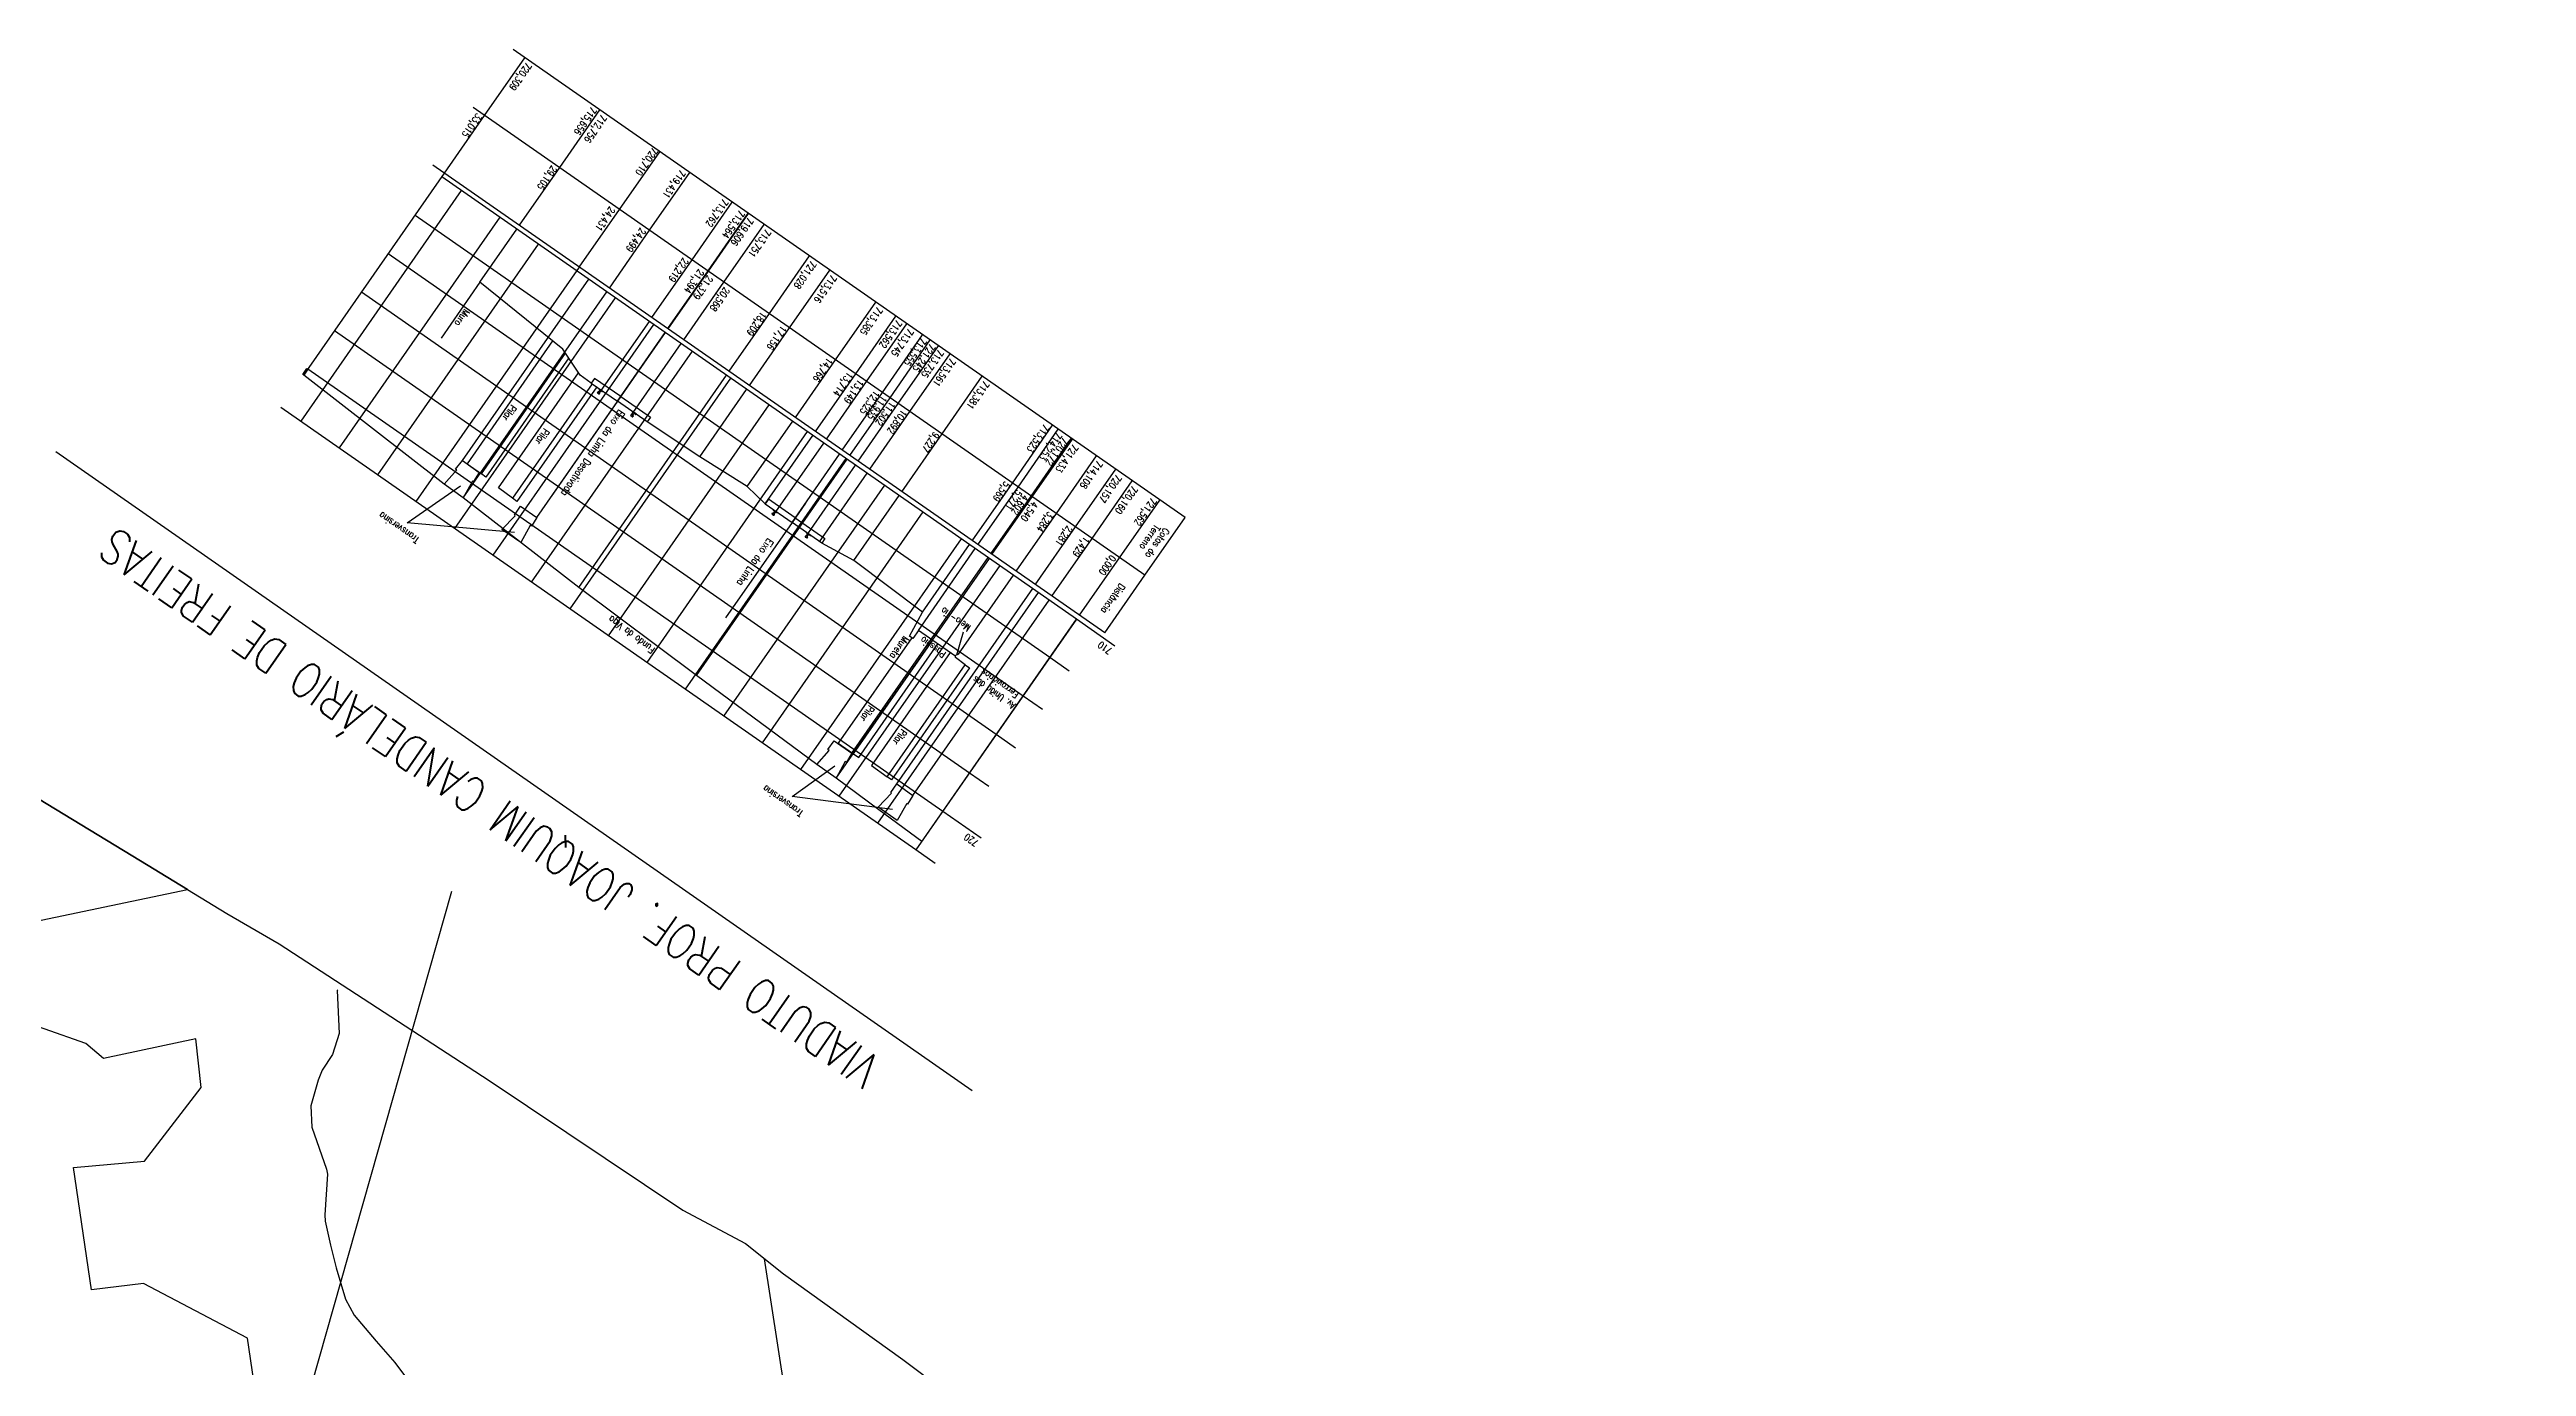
# Model space of a CAD drawing. Header units: metres. Extents: x 298520 to 308411, y 7433745 to 7450750.
# Drawn here: x 306774.9 to 306880.6, y 7435693.1 to 7435749.2 of the extents above; entities that cross this region are included whole.
import ezdxf
from ezdxf.enums import TextEntityAlignment as Align

# ---------------------------------------------------------------- set-up
doc = ezdxf.new("R2010")
doc.units = ezdxf.units.M
doc.header["$LTSCALE"] = 10
for name, pattern in [('CONTINUO', [0]), ('TRACEJADO', [8.7, 8, -0.7]), ('TRACO-PONTO', [9.4, 8, -0.7, 0, -0.7])]:
    doc.linetypes.add(name, pattern=pattern)
for name, color, linetype in [('Area', 45, 'Continuous'), ('Curvas de Nivel 1m', 11, 'Continuous'), ('Edificações', 30, 'Continuous'), ('Perfil', 45, 'Continuous'), ('TEXTO', 45, 'Continuous'), ('TG', 45, 'Continuous'), ('Vias Primárias', 230, 'Continuous')]:
    doc.layers.add(name, color=color, linetype=linetype)
doc.styles.add('ROMANS', font='romans', dxfattribs={"height": 0.2})

msp = doc.modelspace()

# ---------------------------------------------------------------- linework, layer by layer
at = {"layer": 'Area'}
msp.add_polyline3d([(306772.98, 7435718.15, 720.21), (306778.79, 7435714.63, 719.9), (306782.47, 7435712.38, 712.34), (306784.7, 7435711.09, 712.42), (306793.67, 7435705.25, 711.86), (306801.93, 7435699.73, 711.69), (306804.6, 7435698.3, 711.7), (306806.23, 7435697.01, 711.8), (306811.31, 7435693.36, 711.84), (306814.76, 7435690.77, 711.76), (306818.71, 7435688.23, 711.78), (306820.44, 7435687.22, 711.88), (306824.69, 7435684.3, 711.81), (306832.96, 7435679.26, 719.42), (306840.67, 7435674.38, 714.88), (306842.26, 7435673.26, 716.82), (306843.71, 7435672.47, 716.79), (306849.01, 7435669.11, 715.52), (306851.22, 7435667.82, 715.72), (306852.29, 7435666.9, 715.75), (306858.74, 7435662.37, 714.39), (306868.19, 7435657.01, 715.25), (306880.43, 7435649.22, 711.29), (306884.58, 7435646.61, 711.11)], dxfattribs=at)
at = {"layer": 'Curvas de Nivel 1m', "elevation": 712, "flags": 128}
msp.add_lwpolyline([(306787.21, 7435709.13), (306787.18, 7435709.1), (306787.26, 7435707.26), (306786.98, 7435706.36), (306786.54, 7435705.7), (306786.36, 7435705.27), (306786.05, 7435704.17), (306786.09, 7435703.27), (306786.72, 7435701.47), (306786.77, 7435701.26), (306786.65, 7435699.52), (306786.67, 7435699.26), (306786.89, 7435698.23), (306787.13, 7435697.26), (306787.54, 7435695.93), (306787.91, 7435695.24), (306788.84, 7435694.13), (306789.64, 7435693.22), (306790.81, 7435691.66)], dxfattribs=at)
at = {"layer": 'Edificações'}
for points in [[(306740.54, 7435704.97), (306780.79, 7435713.41), (306778.79, 7435714.63), (306772.98, 7435718.15)], [(306756.16, 7435683.69), (306776.69, 7435687.76), (306776.15, 7435690.58), (306783.69, 7435691.95), (306783.35, 7435694.26), (306778.91, 7435696.59), (306776.69, 7435696.33), (306775.93, 7435701.55), (306778.95, 7435701.82), (306781.38, 7435704.95), (306781.15, 7435707.03), (306777.21, 7435706.2), (306776.45, 7435706.84), (306772.89, 7435708.09)]]:
    msp.add_lwpolyline(points, dxfattribs=at)
at = {"layer": 'Perfil', "linetype": 'CONTINUO', "flags": 128}
for points in [[(306798.16, 7435735.2), (306798.02, 7435735.01)], [(306799.28, 7435734.44), (306798.16, 7435735.2)], [(306798.02, 7435735.01), (306799.14, 7435734.24)], [(306798.28, 7435734.61), (306798.3, 7435734.64)], [(306798.28, 7435734.61), (306798.28, 7435734.61), (306798.28, 7435734.61), (306798.28, 7435734.61), (306798.28, 7435734.61), (306798.28, 7435734.61), (306798.28, 7435734.61), (306798.28, 7435734.6), (306798.28, 7435734.6), (306798.28, 7435734.6), (306798.28, 7435734.6), (306798.28, 7435734.6), (306798.28, 7435734.6), (306798.29, 7435734.59), (306798.29, 7435734.59), (306798.29, 7435734.59)], [(306798.29, 7435734.59), (306798.35, 7435734.55)], [(306798.31, 7435734.64), (306798.31, 7435734.64), (306798.31, 7435734.64), (306798.31, 7435734.64), (306798.31, 7435734.64), (306798.31, 7435734.64), (306798.31, 7435734.64), (306798.31, 7435734.64), (306798.31, 7435734.64), (306798.31, 7435734.64), (306798.3, 7435734.64), (306798.3, 7435734.64), (306798.3, 7435734.64), (306798.3, 7435734.64), (306798.3, 7435734.64), (306798.3, 7435734.64)], [(306798.31, 7435734.64), (306798.33, 7435734.63)], [(306798.33, 7435734.77), (306798.34, 7435734.78)], [(306798.33, 7435734.77), (306798.33, 7435734.77), (306798.33, 7435734.77), (306798.33, 7435734.77), (306798.33, 7435734.77), (306798.33, 7435734.76), (306798.33, 7435734.76), (306798.33, 7435734.76), (306798.33, 7435734.76), (306798.33, 7435734.76), (306798.33, 7435734.76), (306798.33, 7435734.76), (306798.33, 7435734.76), (306798.33, 7435734.76), (306798.33, 7435734.76), (306798.33, 7435734.76)], [(306798.33, 7435734.63), (306798.33, 7435734.63), (306798.33, 7435734.63), (306798.33, 7435734.63), (306798.33, 7435734.63), (306798.33, 7435734.63), (306798.34, 7435734.63), (306798.34, 7435734.63), (306798.34, 7435734.63), (306798.34, 7435734.63), (306798.34, 7435734.63), (306798.34, 7435734.63), (306798.34, 7435734.63), (306798.34, 7435734.63), (306798.34, 7435734.63), (306798.34, 7435734.63)], [(306798.34, 7435734.78), (306798.51, 7435734.66)], [(306798.34, 7435734.76), (306798.38, 7435734.73)], [(306798.34, 7435734.63), (306798.38, 7435734.69)], [(306798.35, 7435734.55), (306798.35, 7435734.55), (306798.35, 7435734.55), (306798.35, 7435734.55), (306798.36, 7435734.55), (306798.36, 7435734.55), (306798.36, 7435734.55), (306798.36, 7435734.55), (306798.36, 7435734.55), (306798.36, 7435734.55), (306798.37, 7435734.55), (306798.37, 7435734.55), (306798.37, 7435734.55), (306798.37, 7435734.55), (306798.37, 7435734.55), (306798.37, 7435734.55)], [(306798.37, 7435734.61), (306798.41, 7435734.67)], [(306798.37, 7435734.61), (306798.37, 7435734.61), (306798.37, 7435734.61), (306798.37, 7435734.61), (306798.37, 7435734.61), (306798.37, 7435734.61), (306798.37, 7435734.61), (306798.37, 7435734.61), (306798.37, 7435734.61), (306798.37, 7435734.6), (306798.37, 7435734.6), (306798.37, 7435734.6), (306798.37, 7435734.6), (306798.37, 7435734.6), (306798.37, 7435734.6), (306798.37, 7435734.6)], [(306798.37, 7435734.6), (306798.39, 7435734.59)], [(306798.37, 7435734.55), (306798.39, 7435734.58)], [(306798.38, 7435734.69), (306798.39, 7435734.69), (306798.39, 7435734.7), (306798.39, 7435734.7), (306798.39, 7435734.7), (306798.39, 7435734.7), (306798.39, 7435734.71), (306798.39, 7435734.71), (306798.39, 7435734.71), (306798.39, 7435734.71), (306798.39, 7435734.72), (306798.39, 7435734.72), (306798.38, 7435734.72), (306798.38, 7435734.72), (306798.38, 7435734.72), (306798.38, 7435734.73)], [(306798.39, 7435734.58), (306798.39, 7435734.58), (306798.39, 7435734.58), (306798.39, 7435734.58), (306798.39, 7435734.58), (306798.39, 7435734.58), (306798.39, 7435734.58), (306798.39, 7435734.58), (306798.39, 7435734.58), (306798.39, 7435734.58), (306798.39, 7435734.58), (306798.39, 7435734.58), (306798.39, 7435734.59), (306798.39, 7435734.59), (306798.39, 7435734.59), (306798.39, 7435734.59)], [(306798.45, 7435734.68), (306798.44, 7435734.68), (306798.44, 7435734.68), (306798.44, 7435734.68), (306798.44, 7435734.68), (306798.44, 7435734.68), (306798.43, 7435734.68), (306798.43, 7435734.68), (306798.43, 7435734.68), (306798.43, 7435734.68), (306798.42, 7435734.68), (306798.42, 7435734.68), (306798.42, 7435734.68), (306798.42, 7435734.68), (306798.41, 7435734.68), (306798.41, 7435734.68)], [(306798.45, 7435734.68), (306798.49, 7435734.65)], [(306798.49, 7435734.65), (306798.49, 7435734.65), (306798.49, 7435734.65), (306798.49, 7435734.65), (306798.49, 7435734.65), (306798.49, 7435734.65), (306798.49, 7435734.65), (306798.49, 7435734.65), (306798.5, 7435734.65), (306798.5, 7435734.65), (306798.5, 7435734.65), (306798.5, 7435734.65), (306798.5, 7435734.65), (306798.5, 7435734.65), (306798.5, 7435734.65), (306798.5, 7435734.65)], [(306798.5, 7435734.65), (306798.51, 7435734.66)], [(306800.41, 7435733.36), (306799.14, 7435734.24)], [(306799.28, 7435734.44), (306800.55, 7435733.56)], [(306799.71, 7435733.64), (306799.71, 7435733.64), (306799.71, 7435733.63), (306799.71, 7435733.63), (306799.7, 7435733.63), (306799.7, 7435733.63), (306799.7, 7435733.63), (306799.7, 7435733.63), (306799.7, 7435733.62), (306799.71, 7435733.62), (306799.71, 7435733.62), (306799.71, 7435733.62), (306799.71, 7435733.62), (306799.71, 7435733.62), (306799.71, 7435733.61), (306799.71, 7435733.61)], [(306799.71, 7435733.64), (306799.72, 7435733.66)], [(306799.77, 7435733.57), (306799.71, 7435733.61)], [(306799.73, 7435733.66), (306799.73, 7435733.66), (306799.73, 7435733.66), (306799.73, 7435733.66), (306799.73, 7435733.67), (306799.73, 7435733.67), (306799.73, 7435733.67), (306799.73, 7435733.67), (306799.73, 7435733.67), (306799.73, 7435733.66), (306799.73, 7435733.66), (306799.73, 7435733.66), (306799.73, 7435733.66), (306799.73, 7435733.66), (306799.73, 7435733.66), (306799.73, 7435733.66)], [(306799.76, 7435733.65), (306799.73, 7435733.66)], [(306799.76, 7435733.79), (306799.77, 7435733.8)], [(306799.76, 7435733.79), (306799.76, 7435733.79), (306799.76, 7435733.79), (306799.76, 7435733.79), (306799.76, 7435733.79), (306799.76, 7435733.79), (306799.76, 7435733.79), (306799.76, 7435733.79), (306799.76, 7435733.78), (306799.76, 7435733.78), (306799.76, 7435733.78), (306799.76, 7435733.78), (306799.76, 7435733.78), (306799.76, 7435733.78), (306799.76, 7435733.78), (306799.76, 7435733.78)], [(306799.8, 7435733.75), (306799.76, 7435733.78)], [(306799.76, 7435733.65), (306799.81, 7435733.72)], [(306799.76, 7435733.65), (306799.76, 7435733.65), (306799.76, 7435733.65), (306799.76, 7435733.65), (306799.76, 7435733.65), (306799.76, 7435733.65), (306799.76, 7435733.65), (306799.76, 7435733.65), (306799.76, 7435733.65), (306799.76, 7435733.65), (306799.76, 7435733.65), (306799.76, 7435733.65), (306799.76, 7435733.65), (306799.76, 7435733.65), (306799.76, 7435733.65), (306799.76, 7435733.65)], [(306799.93, 7435733.69), (306799.77, 7435733.8)], [(306799.77, 7435733.57), (306799.77, 7435733.57), (306799.78, 7435733.57), (306799.78, 7435733.57), (306799.78, 7435733.57), (306799.78, 7435733.57), (306799.78, 7435733.57), (306799.78, 7435733.57), (306799.79, 7435733.57), (306799.79, 7435733.57), (306799.79, 7435733.57), (306799.79, 7435733.57), (306799.79, 7435733.57), (306799.79, 7435733.57), (306799.8, 7435733.57), (306799.8, 7435733.57)], [(306799.79, 7435733.63), (306799.83, 7435733.7)], [(306799.79, 7435733.63), (306799.79, 7435733.63), (306799.79, 7435733.63), (306799.79, 7435733.63), (306799.79, 7435733.63), (306799.79, 7435733.63), (306799.79, 7435733.63), (306799.79, 7435733.63), (306799.79, 7435733.63), (306799.79, 7435733.63), (306799.79, 7435733.63), (306799.79, 7435733.63), (306799.79, 7435733.63), (306799.79, 7435733.63), (306799.79, 7435733.62), (306799.79, 7435733.62)], [(306799.81, 7435733.61), (306799.79, 7435733.62)], [(306799.81, 7435733.72), (306799.81, 7435733.72), (306799.81, 7435733.72), (306799.81, 7435733.72), (306799.81, 7435733.72), (306799.81, 7435733.73), (306799.81, 7435733.73), (306799.81, 7435733.73), (306799.81, 7435733.73), (306799.81, 7435733.74), (306799.81, 7435733.74), (306799.81, 7435733.74), (306799.81, 7435733.74), (306799.81, 7435733.75), (306799.81, 7435733.75), (306799.8, 7435733.75)], [(306799.8, 7435733.58), (306799.81, 7435733.6)], [(306799.81, 7435733.6), (306799.81, 7435733.6), (306799.82, 7435733.6), (306799.82, 7435733.6), (306799.82, 7435733.6), (306799.82, 7435733.6), (306799.82, 7435733.6), (306799.82, 7435733.6), (306799.82, 7435733.61), (306799.82, 7435733.61), (306799.82, 7435733.61), (306799.81, 7435733.61), (306799.81, 7435733.61), (306799.81, 7435733.61), (306799.81, 7435733.61), (306799.81, 7435733.61)], [(306799.87, 7435733.7), (306799.87, 7435733.7), (306799.87, 7435733.71), (306799.86, 7435733.71), (306799.86, 7435733.71), (306799.86, 7435733.71), (306799.86, 7435733.71), (306799.85, 7435733.71), (306799.85, 7435733.71), (306799.85, 7435733.71), (306799.85, 7435733.71), (306799.84, 7435733.7), (306799.84, 7435733.7), (306799.84, 7435733.7), (306799.84, 7435733.7), (306799.84, 7435733.7)], [(306799.91, 7435733.67), (306799.87, 7435733.7)], [(306799.91, 7435733.67), (306799.91, 7435733.67), (306799.91, 7435733.67), (306799.92, 7435733.67), (306799.92, 7435733.67), (306799.92, 7435733.67), (306799.92, 7435733.67), (306799.92, 7435733.67), (306799.92, 7435733.67), (306799.92, 7435733.67), (306799.92, 7435733.67), (306799.92, 7435733.67), (306799.92, 7435733.67), (306799.92, 7435733.67), (306799.92, 7435733.67), (306799.92, 7435733.67)], [(306799.92, 7435733.67), (306799.93, 7435733.69)], [(306800.55, 7435733.56), (306800.41, 7435733.36)], [(306805.58, 7435730.05), (306805.44, 7435729.85)], [(306805.44, 7435729.85), (306806.59, 7435729.06)], [(306806.72, 7435729.26), (306805.58, 7435730.05)], [(306805.74, 7435729.45), (306805.74, 7435729.44), (306805.74, 7435729.44), (306805.73, 7435729.44), (306805.73, 7435729.44), (306805.73, 7435729.44), (306805.73, 7435729.44), (306805.73, 7435729.43), (306805.73, 7435729.43), (306805.73, 7435729.43), (306805.74, 7435729.43), (306805.74, 7435729.43), (306805.74, 7435729.43), (306805.74, 7435729.42), (306805.74, 7435729.42), (306805.74, 7435729.42)], [(306805.74, 7435729.45), (306805.75, 7435729.47)], [(306805.74, 7435729.42), (306805.8, 7435729.38)], [(306805.76, 7435729.47), (306805.76, 7435729.47), (306805.76, 7435729.47), (306805.76, 7435729.47), (306805.76, 7435729.47), (306805.76, 7435729.47), (306805.76, 7435729.47), (306805.76, 7435729.47), (306805.76, 7435729.47), (306805.76, 7435729.47), (306805.76, 7435729.47), (306805.76, 7435729.47), (306805.76, 7435729.47), (306805.76, 7435729.47), (306805.75, 7435729.47), (306805.75, 7435729.47)], [(306805.76, 7435729.47), (306805.78, 7435729.46)], [(306805.79, 7435729.6), (306805.79, 7435729.6), (306805.79, 7435729.6), (306805.78, 7435729.6), (306805.78, 7435729.6), (306805.78, 7435729.59), (306805.78, 7435729.59), (306805.78, 7435729.59), (306805.78, 7435729.59), (306805.78, 7435729.59), (306805.79, 7435729.59), (306805.79, 7435729.59), (306805.79, 7435729.59), (306805.79, 7435729.59), (306805.79, 7435729.59), (306805.79, 7435729.59)], [(306805.78, 7435729.46), (306805.78, 7435729.46), (306805.79, 7435729.46), (306805.79, 7435729.46), (306805.79, 7435729.46), (306805.79, 7435729.46), (306805.79, 7435729.46), (306805.79, 7435729.46), (306805.79, 7435729.46), (306805.79, 7435729.46), (306805.79, 7435729.46), (306805.79, 7435729.46), (306805.79, 7435729.46), (306805.79, 7435729.46), (306805.79, 7435729.46), (306805.79, 7435729.46)], [(306805.79, 7435729.6), (306805.79, 7435729.61)], [(306805.79, 7435729.61), (306805.96, 7435729.49)], [(306805.79, 7435729.59), (306805.83, 7435729.56)], [(306805.79, 7435729.46), (306805.84, 7435729.52)], [(306805.8, 7435729.38), (306805.8, 7435729.38), (306805.81, 7435729.38), (306805.81, 7435729.38), (306805.81, 7435729.38), (306805.81, 7435729.38), (306805.81, 7435729.38), (306805.81, 7435729.38), (306805.82, 7435729.38), (306805.82, 7435729.38), (306805.82, 7435729.38), (306805.82, 7435729.38), (306805.82, 7435729.38), (306805.82, 7435729.38), (306805.82, 7435729.38), (306805.83, 7435729.38)], [(306805.82, 7435729.44), (306805.86, 7435729.5)], [(306805.82, 7435729.44), (306805.82, 7435729.44), (306805.82, 7435729.44), (306805.82, 7435729.44), (306805.82, 7435729.44), (306805.82, 7435729.44), (306805.82, 7435729.44), (306805.82, 7435729.44), (306805.82, 7435729.44), (306805.82, 7435729.44), (306805.82, 7435729.43), (306805.82, 7435729.43), (306805.82, 7435729.43), (306805.82, 7435729.43), (306805.82, 7435729.43), (306805.82, 7435729.43)], [(306805.82, 7435729.43), (306805.84, 7435729.42)], [(306805.84, 7435729.52), (306805.84, 7435729.53), (306805.84, 7435729.53), (306805.84, 7435729.53), (306805.84, 7435729.53), (306805.84, 7435729.53), (306805.84, 7435729.54), (306805.84, 7435729.54), (306805.84, 7435729.54), (306805.84, 7435729.54), (306805.84, 7435729.55), (306805.84, 7435729.55), (306805.84, 7435729.55), (306805.84, 7435729.55), (306805.83, 7435729.56), (306805.83, 7435729.56)], [(306805.83, 7435729.38), (306805.84, 7435729.41)], [(306805.84, 7435729.41), (306805.84, 7435729.41), (306805.84, 7435729.41), (306805.84, 7435729.41), (306805.84, 7435729.41), (306805.84, 7435729.41), (306805.84, 7435729.41), (306805.84, 7435729.41), (306805.84, 7435729.41), (306805.84, 7435729.41), (306805.84, 7435729.41), (306805.84, 7435729.42), (306805.84, 7435729.42), (306805.84, 7435729.42), (306805.84, 7435729.42), (306805.84, 7435729.42)], [(306805.9, 7435729.51), (306805.9, 7435729.51), (306805.89, 7435729.51), (306805.89, 7435729.51), (306805.89, 7435729.51), (306805.89, 7435729.52), (306805.89, 7435729.52), (306805.88, 7435729.52), (306805.88, 7435729.51), (306805.88, 7435729.51), (306805.88, 7435729.51), (306805.87, 7435729.51), (306805.87, 7435729.51), (306805.87, 7435729.51), (306805.87, 7435729.51), (306805.87, 7435729.51)], [(306805.9, 7435729.51), (306805.94, 7435729.48)], [(306805.94, 7435729.48), (306805.94, 7435729.48), (306805.94, 7435729.48), (306805.94, 7435729.48), (306805.95, 7435729.48), (306805.95, 7435729.48), (306805.95, 7435729.48), (306805.95, 7435729.48), (306805.95, 7435729.48), (306805.95, 7435729.48), (306805.95, 7435729.48), (306805.95, 7435729.48), (306805.95, 7435729.48), (306805.95, 7435729.48), (306805.95, 7435729.48), (306805.95, 7435729.48)], [(306805.95, 7435729.48), (306805.96, 7435729.49)], [(306807.86, 7435728.18), (306806.59, 7435729.06)], [(306806.72, 7435729.26), (306807.99, 7435728.38)], [(306807.15, 7435728.46), (306807.17, 7435728.49)], [(306807.15, 7435728.46), (306807.15, 7435728.46), (306807.15, 7435728.46), (306807.15, 7435728.46), (306807.15, 7435728.46), (306807.15, 7435728.45), (306807.15, 7435728.45), (306807.15, 7435728.45), (306807.15, 7435728.45), (306807.15, 7435728.45), (306807.15, 7435728.45), (306807.15, 7435728.44), (306807.15, 7435728.44), (306807.15, 7435728.44), (306807.15, 7435728.44), (306807.16, 7435728.44)], [(306807.22, 7435728.4), (306807.16, 7435728.44)], [(306807.18, 7435728.49), (306807.18, 7435728.49), (306807.18, 7435728.49), (306807.18, 7435728.49), (306807.18, 7435728.49), (306807.18, 7435728.49), (306807.17, 7435728.49), (306807.17, 7435728.49), (306807.17, 7435728.49), (306807.17, 7435728.49), (306807.17, 7435728.49), (306807.17, 7435728.49), (306807.17, 7435728.49), (306807.17, 7435728.49), (306807.17, 7435728.49), (306807.17, 7435728.49)], [(306807.2, 7435728.48), (306807.18, 7435728.49)], [(306807.2, 7435728.62), (306807.21, 7435728.63)], [(306807.2, 7435728.62), (306807.2, 7435728.62), (306807.2, 7435728.61), (306807.2, 7435728.61), (306807.2, 7435728.61), (306807.2, 7435728.61), (306807.2, 7435728.61), (306807.2, 7435728.61), (306807.2, 7435728.61), (306807.2, 7435728.61), (306807.2, 7435728.61), (306807.2, 7435728.61), (306807.2, 7435728.61), (306807.2, 7435728.61), (306807.2, 7435728.61), (306807.2, 7435728.61)], [(306807.25, 7435728.58), (306807.2, 7435728.61)], [(306807.2, 7435728.48), (306807.2, 7435728.47), (306807.2, 7435728.47), (306807.2, 7435728.47), (306807.2, 7435728.47), (306807.2, 7435728.47), (306807.2, 7435728.47), (306807.2, 7435728.47), (306807.2, 7435728.47), (306807.2, 7435728.47), (306807.21, 7435728.47), (306807.21, 7435728.47), (306807.21, 7435728.48), (306807.21, 7435728.48), (306807.21, 7435728.48), (306807.21, 7435728.48)], [(306807.38, 7435728.51), (306807.21, 7435728.63)], [(306807.21, 7435728.48), (306807.25, 7435728.54)], [(306807.22, 7435728.4), (306807.22, 7435728.4), (306807.22, 7435728.39), (306807.22, 7435728.39), (306807.22, 7435728.39), (306807.23, 7435728.39), (306807.23, 7435728.39), (306807.23, 7435728.39), (306807.23, 7435728.39), (306807.23, 7435728.39), (306807.23, 7435728.39), (306807.24, 7435728.4), (306807.24, 7435728.4), (306807.24, 7435728.4), (306807.24, 7435728.4), (306807.24, 7435728.4)], [(306807.24, 7435728.46), (306807.23, 7435728.46), (306807.23, 7435728.46), (306807.23, 7435728.46), (306807.23, 7435728.46), (306807.23, 7435728.46), (306807.23, 7435728.45), (306807.23, 7435728.45), (306807.23, 7435728.45), (306807.23, 7435728.45), (306807.23, 7435728.45), (306807.23, 7435728.45), (306807.24, 7435728.45), (306807.24, 7435728.45), (306807.24, 7435728.45), (306807.24, 7435728.45)], [(306807.24, 7435728.46), (306807.28, 7435728.52)], [(306807.26, 7435728.44), (306807.24, 7435728.45)], [(306807.24, 7435728.4), (306807.26, 7435728.43)], [(306807.25, 7435728.54), (306807.25, 7435728.54), (306807.25, 7435728.55), (306807.26, 7435728.55), (306807.26, 7435728.55), (306807.26, 7435728.55), (306807.26, 7435728.56), (306807.26, 7435728.56), (306807.26, 7435728.56), (306807.26, 7435728.56), (306807.26, 7435728.56), (306807.25, 7435728.57), (306807.25, 7435728.57), (306807.25, 7435728.57), (306807.25, 7435728.57), (306807.25, 7435728.57)], [(306807.26, 7435728.43), (306807.26, 7435728.43), (306807.26, 7435728.43), (306807.26, 7435728.43), (306807.26, 7435728.43), (306807.26, 7435728.43), (306807.26, 7435728.43), (306807.26, 7435728.43), (306807.26, 7435728.43), (306807.26, 7435728.43), (306807.26, 7435728.43), (306807.26, 7435728.43), (306807.26, 7435728.43), (306807.26, 7435728.43), (306807.26, 7435728.43), (306807.26, 7435728.43)], [(306807.31, 7435728.53), (306807.31, 7435728.53), (306807.31, 7435728.53), (306807.31, 7435728.53), (306807.31, 7435728.53), (306807.3, 7435728.53), (306807.3, 7435728.53), (306807.3, 7435728.53), (306807.3, 7435728.53), (306807.29, 7435728.53), (306807.29, 7435728.53), (306807.29, 7435728.53), (306807.29, 7435728.53), (306807.28, 7435728.53), (306807.28, 7435728.53), (306807.28, 7435728.52)], [(306807.36, 7435728.5), (306807.31, 7435728.53)], [(306807.36, 7435728.5), (306807.36, 7435728.5), (306807.36, 7435728.5), (306807.36, 7435728.5), (306807.36, 7435728.5), (306807.36, 7435728.5), (306807.36, 7435728.5), (306807.36, 7435728.5), (306807.36, 7435728.5), (306807.36, 7435728.5), (306807.36, 7435728.5), (306807.37, 7435728.5), (306807.37, 7435728.5), (306807.37, 7435728.5), (306807.37, 7435728.5), (306807.37, 7435728.5)], [(306807.37, 7435728.5), (306807.38, 7435728.51)], [(306807.99, 7435728.38), (306807.86, 7435728.18)]]:
    msp.add_lwpolyline(points, dxfattribs=at)
at = {"layer": 'TEXTO', "linetype": 'CONTINUO'}
msp.add_polyline3d([(306792.06, 7435713.32, 0), (306738.21, 7435523.72, 0)], dxfattribs=at)
at = {"layer": 'TG', "linetype": 'CONTINUO', "flags": 128}
for points in [[(306793.47, 7435746.43), (306795.19, 7435748.89)], [(306823.36, 7435729.27), (306794.69, 7435749.24)], [(306821.64, 7435726.81), (306792.98, 7435746.77)], [(306791.76, 7435743.97), (306793.47, 7435746.43)], [(306796.68, 7435744.2), (306798.39, 7435746.66)], [(306799.23, 7435742.42), (306800.94, 7435744.88)], [(306785.75, 7435735.35), (306791.76, 7435743.97)], [(306819.93, 7435724.35), (306791.26, 7435744.31)], [(306818.73, 7435724.94), (306791.64, 7435743.81)], [(306794.96, 7435741.74), (306796.68, 7435744.2)], [(306800.51, 7435741.53), (306802.23, 7435743.99)], [(306792.47, 7435743.23), (306785.62, 7435733.38)], [(306802.33, 7435740.26), (306804.04, 7435742.72)], [(306794.12, 7435742.08), (306787.26, 7435732.24)], [(306817.59, 7435723.3), (306790.5, 7435742.16)], [(306793.27, 7435739.31), (306794.85, 7435741.57)], [(306797.51, 7435739.96), (306799.23, 7435742.42)], [(306798.8, 7435739.06), (306800.51, 7435741.53)], [(306803.01, 7435739.79), (306804.72, 7435742.25)], [(306803.02, 7435739.78), (306804.73, 7435742.24)], [(306803.68, 7435739.32), (306805.4, 7435741.78)], [(306795.76, 7435740.94), (306788.9, 7435731.09)], [(306816.45, 7435721.65), (306789.36, 7435740.52)], [(306805.62, 7435737.97), (306807.33, 7435740.43)], [(306797.51, 7435739.96), (306790.54, 7435729.95)], [(306792.52, 7435731.7), (306797.91, 7435739.44)], [(306800.61, 7435737.8), (306802.33, 7435740.26)], [(306801.29, 7435737.33), (306803.01, 7435739.79)], [(306801.3, 7435737.32), (306803.02, 7435739.78)], [(306806.48, 7435737.37), (306808.2, 7435739.83)], [(306815.3, 7435720.01), (306788.21, 7435738.88)], [(306793.27, 7435739.31), (306791.62, 7435736.93)], [(306799.04, 7435738.65), (306792.18, 7435728.81)], [(306792.56, 7435730.11), (306798.69, 7435738.9)], [(306798.02, 7435735.01), (306797.55, 7435735.34), (306796.81, 7435736.46), (306793.27, 7435739.31)], [(306801.97, 7435736.86), (306803.68, 7435739.32)], [(306808.44, 7435736), (306810.16, 7435738.46)], [(306814.16, 7435718.37), (306787.07, 7435737.24)], [(306800.68, 7435737.51), (306793.82, 7435727.66)], [(306798.35, 7435734.55), (306800.5, 7435737.64)], [(306803.91, 7435735.51), (306805.62, 7435737.97)], [(306804.77, 7435734.91), (306806.48, 7435737.37)], [(306809.31, 7435735.4), (306811.02, 7435737.86)], [(306809.77, 7435735.08), (306811.49, 7435737.54)], [(306796.37, 7435736.81), (306792.72, 7435731.57), (306793.33, 7435731.14), (306796.92, 7435736.29)], [(306802.32, 7435736.37), (306795.46, 7435726.52)], [(306795.7, 7435729.27), (306801.19, 7435737.16)], [(306799.14, 7435734.24), (306801.18, 7435737.16)], [(306799.71, 7435733.61), (306801.86, 7435736.69)], [(306810.45, 7435734.61), (306812.16, 7435737.07)], [(306810.77, 7435734.38), (306812.48, 7435736.85)], [(306811.12, 7435734.14), (306812.84, 7435736.6)], [(306811.62, 7435733.79), (306813.34, 7435736.25)], [(306813.02, 7435716.73), (306785.93, 7435735.6)], [(306797.06, 7435736.08), (306793.52, 7435731), (306793.33, 7435731.14)], [(306798.06, 7435734.98), (306794.66, 7435730.1), (306794.06, 7435730.54), (306797.48, 7435735.44)], [(306803.96, 7435735.22), (306797.1, 7435725.38)], [(306797.49, 7435726.29), (306803.79, 7435735.34)], [(306806.73, 7435733.54), (306808.44, 7435736)], [(306807.59, 7435732.94), (306809.31, 7435735.4)], [(306812.99, 7435732.84), (306814.7, 7435735.3)], [(306798.26, 7435734.85), (306794.85, 7435729.96), (306794.66, 7435730.1)], [(306805.6, 7435734.08), (306798.74, 7435724.23)], [(306802.65, 7435731.86), (306804.65, 7435734.74)], [(306808.06, 7435732.62), (306809.77, 7435735.08)], [(306808.73, 7435732.14), (306810.45, 7435734.61)], [(306809.05, 7435731.92), (306810.77, 7435734.38)], [(306809.41, 7435731.67), (306811.12, 7435734.14)], [(306811.87, 7435715.09), (306784.78, 7435733.96)], [(306805.44, 7435729.85), (306804.68, 7435730.6), (306802.65, 7435731.86), (306800.41, 7435733.36)], [(306804.68, 7435730.6), (306806.62, 7435733.38)], [(306809.91, 7435731.33), (306811.62, 7435733.79)], [(306815.99, 7435730.74), (306817.71, 7435733.21)], [(306816.24, 7435730.57), (306817.95, 7435733.04)], [(306814.28, 7435704.82), (306775.17, 7435732.07)], [(306807.24, 7435732.94), (306800.39, 7435723.09)], [(306805.44, 7435729.85), (306807.48, 7435732.77)], [(306805.8, 7435729.38), (306807.94, 7435732.45)], [(306806.59, 7435729.06), (306808.62, 7435731.98)], [(306811.28, 7435730.37), (306812.99, 7435732.84)], [(306816.79, 7435730.19), (306818.5, 7435732.65)], [(306816.84, 7435730.16), (306818.55, 7435732.62)], [(306808.89, 7435731.79), (306802.03, 7435721.95)], [(306802.51, 7435722.53), (306808.94, 7435731.76)], [(306807.16, 7435728.44), (306809.29, 7435731.51)], [(306807.76, 7435728.24), (306809.79, 7435731.16)], [(306817.87, 7435729.44), (306819.58, 7435731.9)], [(306818.69, 7435728.87), (306820.4, 7435731.33)], [(306794.75, 7435728.63), (306790.16, 7435729.05), (306792.44, 7435730.62)], [(306810.53, 7435730.65), (306803.67, 7435720.8)], [(306809.23, 7435727.44), (306811.16, 7435730.21)], [(306814.28, 7435728.28), (306815.99, 7435730.74)], [(306814.52, 7435728.11), (306816.24, 7435730.57)], [(306815.07, 7435727.73), (306816.79, 7435730.19)], [(306815.12, 7435727.7), (306816.84, 7435730.16)], [(306819.39, 7435728.38), (306821.1, 7435730.84)], [(306820.56, 7435727.56), (306822.28, 7435730.02)], [(306812.17, 7435729.51), (306805.31, 7435719.66)], [(306816.15, 7435726.98), (306817.87, 7435729.44)], [(306816.97, 7435726.4), (306818.69, 7435728.87)], [(306821.64, 7435726.81), (306823.36, 7435729.27)], [(306813.81, 7435728.37), (306806.95, 7435718.52)], [(306812.15, 7435725.23), (306809.23, 7435727.44), (306807.86, 7435728.18)], [(306811.98, 7435724.46), (306814.41, 7435727.95)], [(306812.15, 7435725.23), (306814.16, 7435728.12)], [(306817.67, 7435725.92), (306819.39, 7435728.38)], [(306808.47, 7435718.15), (306815.01, 7435727.53)], [(306815.45, 7435727.22), (306808.59, 7435717.38)], [(306809.14, 7435719.22), (306814.96, 7435727.57)], [(306813.69, 7435723.44), (306816.04, 7435726.81)], [(306818.85, 7435725.1), (306820.56, 7435727.56)], [(306819.93, 7435724.35), (306821.64, 7435726.81)], [(306817.09, 7435726.08), (306810.23, 7435716.23)], [(306811.06, 7435717.91), (306816.86, 7435726.24)], [(306811.75, 7435717.42), (306817.56, 7435725.75)], [(306811.98, 7435724.46), (306811.74, 7435724.11), (306811.6, 7435724.21), (306812.15, 7435725.23)], [(306818.73, 7435724.94), (306811.87, 7435715.09)], [(306818.73, 7435724.94), (306811.87, 7435715.09)], [(306812.11, 7435715.43), (306818.73, 7435724.94)], [(306820.37, 7435723.79), (306818.73, 7435724.94)], [(306811.7, 7435724.14), (306808.56, 7435719.64), (306809.21, 7435719.19), (306812.59, 7435724.04)], [(306809.21, 7435719.19), (306809.44, 7435719.03), (306812.81, 7435723.88)], [(306813.34, 7435723.51), (306809.98, 7435718.69), (306810.65, 7435718.21), (306813.98, 7435722.99), (306813.56, 7435723.3), (306813.57, 7435723.39)], [(306813.69, 7435723.44), (306813.54, 7435723.37), (306811.98, 7435724.46)], [(306813.62, 7435723.41), (306813.91, 7435724.4)], [(306813.98, 7435722.99), (306814.16, 7435722.86), (306810.83, 7435718.08), (306810.65, 7435718.21)], [(306818.41, 7435722.72), (306817.59, 7435723.3)], [(306817.27, 7435721.08), (306816.45, 7435721.65)], [(306816.12, 7435719.44), (306815.3, 7435720.01)], [(306810.88, 7435716.82), (306806.59, 7435717.37), (306808.42, 7435718.68)], [(306814.98, 7435717.8), (306814.16, 7435718.37)], [(306814.66, 7435715.59), (306813.02, 7435716.73)], [(306812.69, 7435714.52), (306811.87, 7435715.09)]]:
    msp.add_lwpolyline(points, dxfattribs=at)
for points in [[(306785.93, 7435735.6), (306785.75, 7435735.35), (306785.71, 7435735.37), (306785.89, 7435735.63)], [(306792.56, 7435730.11), (306791.75, 7435730.7), (306792.28, 7435731.3), (306792.23, 7435731.34), (306792.52, 7435731.7), (306793.24, 7435731.2), (306793, 7435730.81), (306792.95, 7435730.83)], [(306795.02, 7435728.21), (306794.2, 7435728.76), (306794.77, 7435729.35), (306794.74, 7435729.38), (306795, 7435729.75), (306795.7, 7435729.27), (306795.47, 7435728.9), (306795.42, 7435728.93)], [(306808.47, 7435718.15), (306807.64, 7435718.74), (306808.17, 7435719.34), (306808.12, 7435719.38), (306808.39, 7435719.75), (306809.14, 7435719.22), (306808.91, 7435718.84), (306808.86, 7435718.87)], [(306811.08, 7435716.35), (306810.26, 7435716.92), (306810.83, 7435717.51), (306810.8, 7435717.54), (306811.06, 7435717.91), (306811.75, 7435717.42), (306811.52, 7435717.04), (306811.48, 7435717.07)]]:
    msp.add_lwpolyline(points, close=True, dxfattribs=at)
at = {"layer": 'TG', "linetype": 'TRACEJADO', "flags": 128}
for points in [[(306791.75, 7435730.7), (306785.75, 7435735.35)], [(306807.64, 7435718.74), (306802.51, 7435722.53), (306797.49, 7435726.29), (306792.56, 7435730.11)], [(306812.12, 7435715.45), (306810.29, 7435716.8), (306808.47, 7435718.15)]]:
    msp.add_lwpolyline(points, dxfattribs=at)
at = {"layer": 'TG', "linetype": 'TRACO-PONTO', "ltscale": 0.35, "flags": 128}
for points in [[(306799.71, 7435735.06), (306799.14, 7435734.24), (306796.31, 7435730.17)], [(306807.16, 7435729.88), (306806.59, 7435729.06), (306803.75, 7435724.99)]]:
    msp.add_lwpolyline(points, dxfattribs=at)
at = {"layer": 'Vias Primárias', "elevation": 719.28}
msp.add_lwpolyline([(306736.71, 7435742.26), (306700.89, 7435727.25), (306688.35, 7435721.69, 0.246982), (306685.31, 7435717.84, 0.087075), (306685.27, 7435714.68), (306688.46, 7435698.16), (306691.73, 7435681.34), (306694.3, 7435667.39), (306698.12, 7435647.6), (306701.17, 7435632.2, 0.006763), (306701.83, 7435629.08, 0.349452), (306704.25, 7435627.14), (306733.58, 7435632.42), (306752.86, 7435636.24), (306780.43, 7435641.6), (306798.76, 7435645.12), (306809.38, 7435647.29, 0.143929), (306811.5, 7435648.41, 0.239218), (306812.17, 7435650.38), (306810.42, 7435662.39), (306808.68, 7435675.53), (306807.15, 7435686.41), (306805.42, 7435697.65)], format="xyb", dxfattribs=at)

# ---------------------------------------------------------------- texts
at = {"layer": 'TG', "style": 'ROMANS'}
for s, height, rotation, width, p in [('720,309', 0.3, 235.1414, 0.8, (306795.26, 7435748.72, 706.9)), ('715,656', 0.3, 235.1414, 0.8, (306798.03, 7435746.82)), ('33,015', 0.3, 235.1414, 0.8, (306793.13, 7435746.55)), ('712,756', 0.3, 235.1414, 0.8, (306798.46, 7435746.49)), ('720,710', 0.3, 235.1414, 0.8, (306800.65, 7435745.09)), ('29,105', 0.3, 235.1414, 0.8, (306796.34, 7435744.31)), ('719,431', 0.3, 235.1414, 0.8, (306801.82, 7435744.13)), ('24,431', 0.3, 235.1414, 0.8, (306798.82, 7435742.56)), ('713,762', 0.3, 235.1414, 0.8, (306803.65, 7435742.9)), ('24,499', 0.3, 235.1414, 0.8, (306800.13, 7435741.66)), ('713,564', 0.3, 235.1414, 0.8, (306804.35, 7435742.41)), ('719,606', 0.3, 235.1414, 0.8, (306804.72, 7435742.1)), ('713,751', 0.3, 235.1414, 0.8, (306805.47, 7435741.61)), ('22,219', 0.3, 235.1414, 0.8, (306801.95, 7435740.38)), ('21,394', 0.3, 235.1414, 0.8, (306802.61, 7435739.9)), ('21,379', 0.3, 235.1414, 0.8, (306802.99, 7435739.63)), ('721,028', 0.3, 235.1414, 0.8, (306807.41, 7435740.26)), ('713,516', 0.3, 235.1414, 0.8, (306808.27, 7435739.66)), ('20,568', 0.3, 235.1414, 0.8, (306803.71, 7435739.13)), ('Muro', 0.3, 235.1414, 0.8, (306792.61, 7435738.19, 723.6)), ('18,209', 0.3, 235.1414, 0.8, (306805.28, 7435738.08)), ('17,156', 0.3, 235.1414, 0.8, (306806.14, 7435737.48)), ('713,385', 0.3, 235.1414, 0.8, (306810.23, 7435738.29)), ('713,562', 0.3, 235.1414, 0.8, (306811.06, 7435737.73)), ('713,745', 0.3, 235.1414, 0.8, (306811.56, 7435737.37)), ('713,555', 0.3, 235.1414, 0.8, (306812.11, 7435736.97)), ('721,245', 0.3, 235.1414, 0.8, (306812.48, 7435736.72)), ('713,735', 0.3, 235.1414, 0.8, (306812.84, 7435736.47)), ('14,766', 0.3, 235.1414, 0.8, (306808.11, 7435736.12)), ('13,714', 0.3, 235.1414, 0.8, (306808.97, 7435735.51)), ('713,561', 0.3, 235.1414, 0.8, (306813.35, 7435736.1)), ('Pilar', 0.3, 235.1414, 0.8, (306794.61, 7435734.11, 714.67)), ('13,149', 0.3, 235.1414, 0.8, (306809.43, 7435735.19)), ('12,325', 0.3, 235.1414, 0.8, (306810.11, 7435734.72)), ('11,935', 0.3, 235.1414, 0.8, (306810.43, 7435734.5)), ('11,502', 0.3, 235.1414, 0.8, (306810.78, 7435734.25)), ('713,381', 0.3, 235.1414, 0.8, (306814.78, 7435735.13)), ('Pilar', 0.3, 235.1414, 0.8, (306796.01, 7435733.1, 714.67)), ('Eixo da Linha Desativada', 0.32, 235.1414, 0.8, (306799.21, 7435733.9, 714.66)), ('10,892', 0.3, 235.1414, 0.8, (306811.28, 7435733.9)), ('713,523', 0.3, 235.1414, 0.8, (306817.35, 7435733.28)), ('9,227', 0.3, 235.1414, 0.8, (306812.65, 7435732.95)), ('714,253', 0.3, 235.1414, 0.8, (306817.88, 7435732.94)), ('720,172', 0.3, 235.1414, 0.8, (306818.16, 7435732.71)), ('721,433', 0.3, 235.1414, 0.8, (306818.58, 7435732.43)), ('714,108', 0.3, 235.1414, 0.8, (306819.62, 7435731.73)), ('720,157', 0.3, 235.1414, 0.8, (306820.43, 7435731.14)), ('5,569', 0.3, 235.1414, 0.8, (306815.67, 7435730.84)), ('5,271', 0.3, 235.1414, 0.8, (306816.18, 7435730.48)), ('4,602', 0.3, 235.1414, 0.8, (306816.46, 7435730.28)), ('4,540', 0.3, 235.1414, 0.8, (306816.86, 7435730)), ('720,160', 0.3, 235.1414, 0.8, (306821.12, 7435730.65)), ('721,562', 0.3, 235.1414, 0.8, (306821.93, 7435730.15, 706.9)), ('Transversina', 0.3, 145.1414, 0.8, (306790.72, 7435728.39, 723.18)), ('3,284', 0.3, 235.1414, 0.8, (306817.53, 7435729.55)), ('2,281', 0.3, 235.1414, 0.8, (306818.34, 7435728.95)), ('Terreno', 0.3, 235.1414, 0.8, (306822.08, 7435729)), ('Cotas do', 0.3, 235.1414, 0.8, (306822.48, 7435728.86)), ('Eixo da Linha', 0.32, 235.1414, 0.8, (306805.56, 7435728.42, 1451.87)), ('1,429', 0.3, 235.1414, 0.8, (306819.07, 7435728.48)), ('0,000', 0.3, 235.1414, 0.8, (306820.19, 7435727.7)), ('Distância', 0.3, 235.1414, 0.8, (306820.58, 7435726.49)), ('Fundo da Viga', 0.3, 143.0399, 0.8, (306800.76, 7435723.69, 717.39)), ('Meio-Fio', 0.3, 145.1414, 0.8, (306814.24, 7435724.64, 713.03)), ('Mureta', 0.3, 235.1414, 0.8, (306811.36, 7435724.25, 714.8)), ('Passeio', 0.3, 145.1414, 0.8, (306813.19, 7435723.51, 713.62)), ('710', 0.3, 145.1414, 0.8, (306820.28, 7435723.66)), ('Av. União dos', 0.3, 145.1414, 0.75, (306816.15, 7435721.32, 713.03)), ('Ferroviários', 0.3, 145.1414, 0.8, (306816.3, 7435721.79, 713.03)), ('Pilar', 0.3, 235.1414, 0.8, (306809.88, 7435721.29, 714.67)), ('Pilar', 0.3, 235.1414, 0.8, (306811.27, 7435720.28, 714.67)), ('Transversina', 0.3, 145.1414, 0.8, (306807.1, 7435716.73, 723.49)), ('720', 0.3, 145.1414, 0.8, (306814.57, 7435715.46))]:
    msp.add_text(s, height=height, rotation=rotation, dxfattribs=dict(at, width=width)).set_placement(p)
at = {"layer": 'TG', "style": 'ROMANS', "width": 0.8}
msp.add_text('VIADUTO PROF. JOAQUIM CANDELÁRIO DE FREITAS', height=1.5, rotation=145.1414, dxfattribs=at).set_placement((306794.1, 7435717.51), align=Align.CENTER)

doc.saveas('drawing.dxf')
